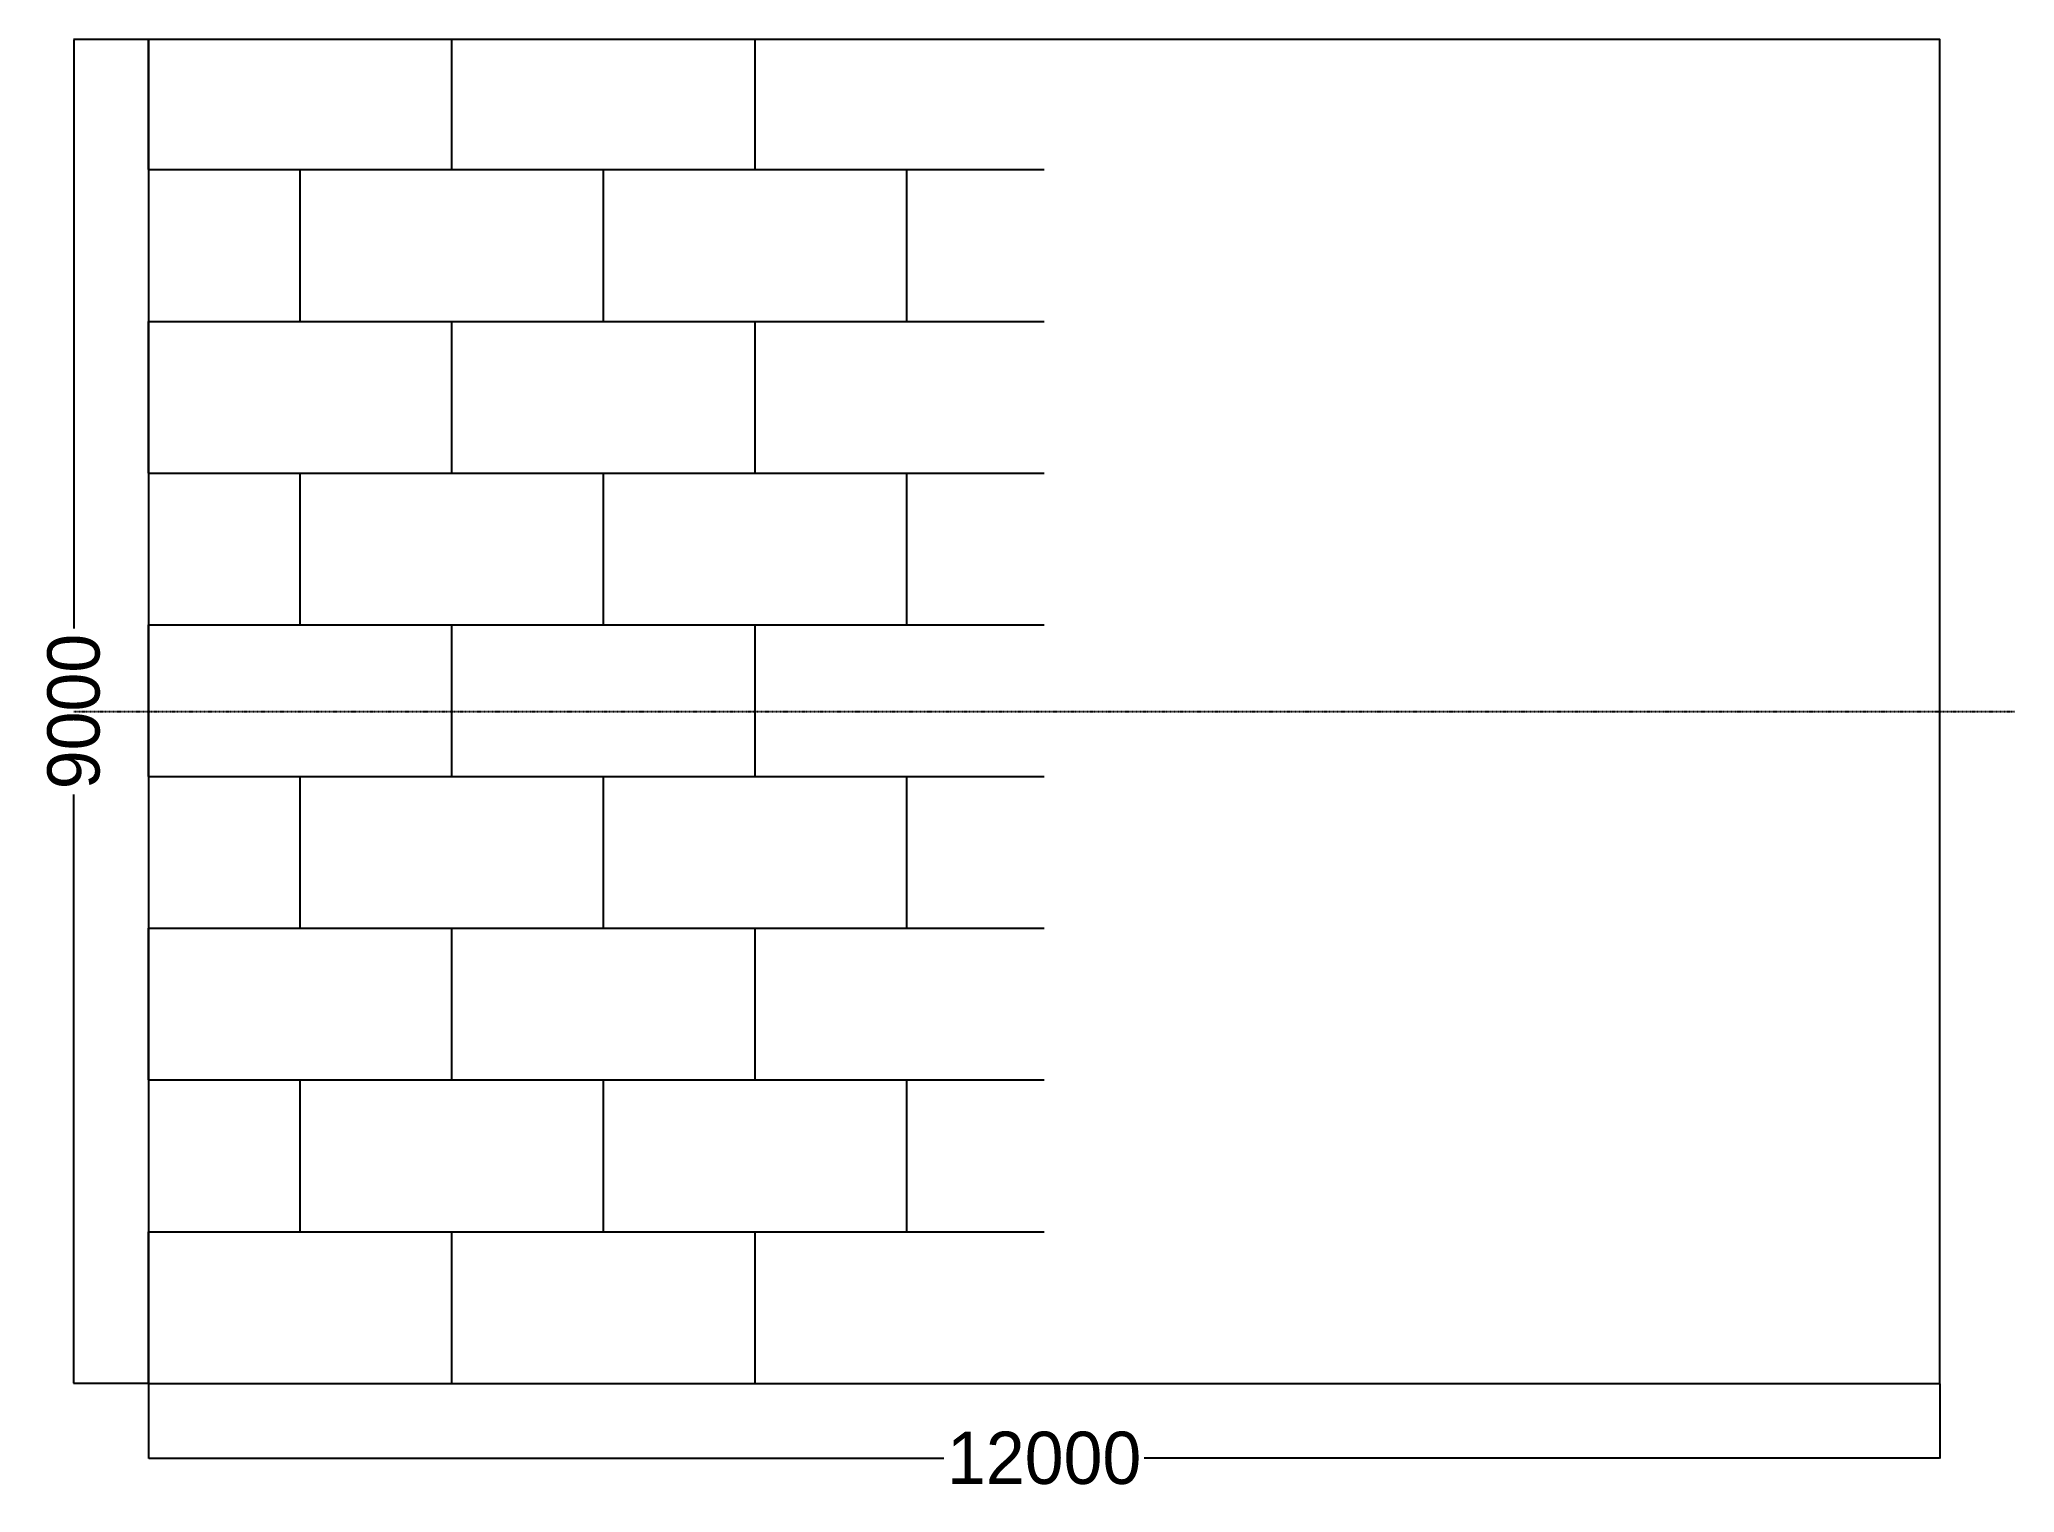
# Model space of a CAD drawing. Header units: metres. Extents: x -730 to 12500, y -730 to 9000.
import ezdxf

# ---------------------------------------------------------------- set-up
doc = ezdxf.new("R2010")
doc.units = ezdxf.units.M
doc.linetypes.add('CENTER', pattern=[0.9, 0.5, -0.2, 0, -0.2])
doc.dimstyles.get("Standard").update_dxf_attribs({"dimtxt": 350, "dimasz": 2.5, "dimexe": 1.25, "dimexo": 0.625, "dimtad": 0, "dimtxsty": 'Standard', "dimcen": 2.5, "dimazin": 3, "dimtfac": 1, "dimtmove": 0, "dimatfit": 3, "dimarcsym": 0})

# ---------------------------------------------------------------- blocks, each defined once
blk = doc.blocks.new('*D0')
at = {"color": 1, "lineweight": -2, "transparency": 16777216}
for p, q in [((0, -1), (0, -501)), ((12000, -1), (12000, -501)), ((2, -500), (5329, -500)), ((11998, -500), (6671, -500))]:
    blk.add_line(p, q, dxfattribs=at)
at = {"color": 1, "transparency": 16777216}
for points in [[(2, -500), (2, -500), (0, -500)], [(11998, -500), (11998, -500), (12000, -500)]]:
    blk.add_solid(points, dxfattribs=at)
at = {"layer": 'Defpoints', "color": 0, "transparency": 16777216}
for p in [(0, 0), (12000, 0), (12000, -500)]:
    blk.add_point(p, dxfattribs=at)
at = {"color": 1, "transparency": 16777216, "insert": (6000, -500), "char_height": 350, "attachment_point": 5}
blk.add_mtext('12000', dxfattribs=at)
blk = doc.blocks.new('*D2')
at = {"color": 1, "lineweight": -2, "transparency": 16777216}
for p, q in [((-1, 9000), (-501, 9000)), ((-500, 8998), (-500, 5055)), ((-500, 2), (-500, 3945)), ((-1, 0), (-501, 0))]:
    blk.add_line(p, q, dxfattribs=at)
at = {"color": 1, "transparency": 16777216}
for points in [[(-500, 8998), (-500, 8998), (-500, 9000)], [(-500, 2), (-500, 2), (-500, 0)]]:
    blk.add_solid(points, dxfattribs=at)
at = {"layer": 'Defpoints', "color": 0, "transparency": 16777216}
for p in [(-500, 9000), (0, 9000), (0, 0)]:
    blk.add_point(p, dxfattribs=at)
at = {"color": 1, "transparency": 16777216, "insert": (-500, 4500), "char_height": 350, "attachment_point": 5, "rotation": 90}
blk.add_mtext('9000', dxfattribs=at)

msp = doc.modelspace()

# ---------------------------------------------------------------- hatches: boundary and pattern name
h = msp.add_hatch()
h.set_pattern_fill('AR-B816', scale=5)
h.paths.add_polyline_path([(0, 0), (6000, 0), (6000, 9000), (0, 9000), (0, 0)])

# ---------------------------------------------------------------- linework, layer by layer
at = {"linetype": 'CENTER', "ltscale": 10}
msp.add_line((-500, 4500), (12500, 4500), dxfattribs=at)
msp.add_lwpolyline([(0, 0), (12000, 0), (12000, 9000), (0, 9000), (0, 0)])

# ---------------------------------------------------------------- dimensions: what is measured, and where the dimension line sits
dim = msp.add_linear_dim(base=(-500, 9000), p1=(0, 0), p2=(0, 9000), angle=90, dimstyle='Standard', override={"dimtxsty": 'Standard', "dimclrd": 1, "dimclre": 1, "dimclrt": 1})
dim.commit()
dim.dimension.update_dxf_attribs({"geometry": '*D2', "text_midpoint": (-500, 4500)})
dim = msp.add_linear_dim(base=(12000, -500), p1=(0, 0), p2=(12000, 0), dimstyle='Standard', override={"dimtxsty": 'Standard', "dimclrd": 1, "dimclre": 1, "dimclrt": 1})
dim.commit()
dim.dimension.update_dxf_attribs({"geometry": '*D0', "text_midpoint": (6000, -500)})

doc.saveas('drawing.dxf')
